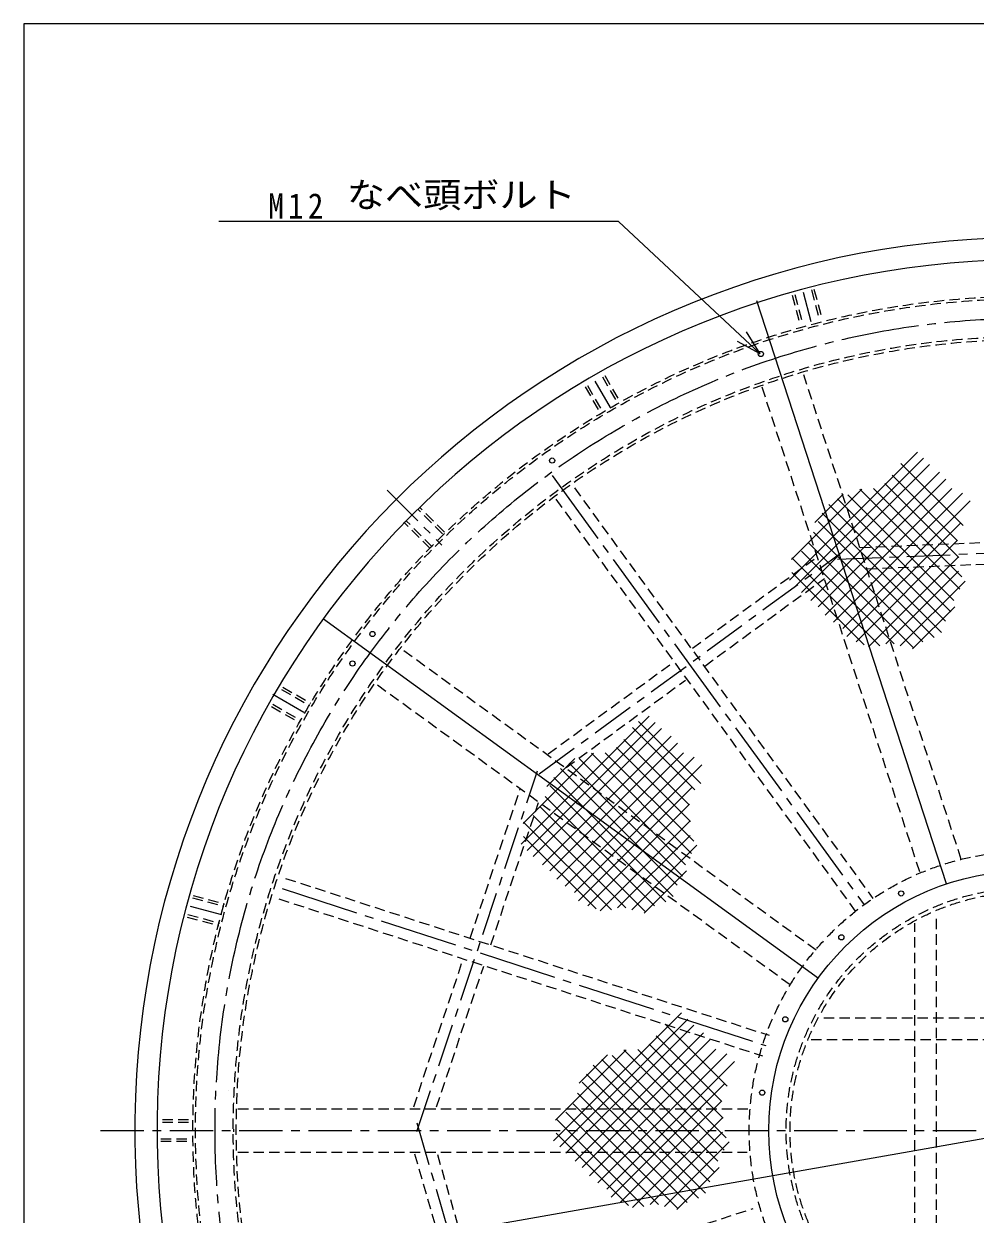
# Model space of a CAD drawing. Units: millimetres, scale not verified. Extents: x -3758 to 3982, y -2808 to 2752.
# Drawn here: x -3758 to -1564, y 5 to 2752 of the extents above; entities that cross this region are included whole.
import ezdxf
from ezdxf.enums import TextEntityAlignment as Align

# ---------------------------------------------------------------- set-up
doc = ezdxf.new("R2010")
doc.units = ezdxf.units.MM
doc.header["$LTSCALE"] = 20
for name, pattern in [('CHAIN1', [8, 5, -1, 1, -1]), ('CHAIN2', [12, 9, -1, 1, -1]), ('DASHED1', [1.8, 1.2, -0.6])]:
    doc.linetypes.add(name, pattern=pattern)
doc.layers.add('0-0', color=7, linetype='Continuous')
doc.styles.add('ＭＳ ゴシック', font='')
doc.styles.get('ＭＳ ゴシック').set_extended_font_data('MS Gothic')

msp = doc.modelspace()

# ---------------------------------------------------------------- linework, layer by layer
at = {"layer": '0-0'}
for p, q in [((-2386.3, 2295.9), (-3308.13, 2295.9)), ((-2059.1, 1990.31), (-2386.3, 2295.9)), ((-2067.85, 2113.63), (-1630.63, 768.02)), ((-2059.1, 1990.31), (-2090.85, 2041.22)), ((-2059.1, 1990.31), (-2112.05, 2018.52)), ((-1992.11, 1468.18), (-1696.86, 1763.42)), ((-1977.97, 1454.04), (-1682.72, 1749.28)), ((-1963.82, 1439.89), (-1668.58, 1735.14)), ((-1591.65, 1593.98), (-1735.07, 1737.39)), ((-1942.49, 1420.93), (-1646.17, 1717.24)), ((-1605.88, 1560.79), (-1755.22, 1710.13)), ((-1987.53, 1515.75), (-1824.94, 1678.34)), ((-1925.89, 1406.71), (-1631.48, 1701.12)), ((-1909.3, 1387.74), (-1617.57, 1679.47)), ((-1598.76, 1447.01), (-1829.89, 1678.13)), ((-1594.02, 1475.45), (-1797.89, 1679.32)), ((-1601.13, 1520.49), (-1771.81, 1691.17)), ((-1933.01, 1601.09), (-1867.72, 1666.38)), ((-1890.34, 1371.15), (-1592.72, 1668.76)), ((-1620.1, 1394.85), (-1880.86, 1655.61)), ((-1869, 1356.93), (-1574.82, 1651.11)), ((-1612.99, 1420.93), (-1857.15, 1665.09)), ((-1641.43, 1347.44), (-1916.41, 1622.42)), ((-1631.95, 1373.52), (-1901, 1642.57)), ((-1658.03, 1335.59), (-1925.89, 1603.46)), ((-1859.52, 1337.96), (-1596.98, 1600.51)), ((-1684.1, 1326.11), (-1936.56, 1578.57)), ((-1705.44, 1311.89), (-1947.23, 1553.68)), ((-1838.19, 1326.11), (-1604.01, 1560.28)), ((-1783.66, 1316.63), (-1986.34, 1519.31)), ((-1750.48, 1321.37), (-1963.82, 1534.71)), ((-1809.74, 1314.26), (-1603.29, 1520.71)), ((-1819.22, 1319), (-1986.34, 1486.12)), ((-1769.44, 1321.37), (-1602.28, 1488.53)), ((-1736.25, 1316.63), (-1586.89, 1465.99)), ((-1707.81, 1309.52), (-1610.59, 1406.74)), ((-3066.22, 1378.59), (-1925.04, 549.47)), ((-2610.86, 858.8), (-2315.61, 1154.05)), ((-2596.72, 844.66), (-2301.47, 1139.91)), ((-2210.4, 984.6), (-2353.82, 1128.02)), ((-2196.26, 998.74), (-2339.68, 1142.16)), ((-2582.57, 830.52), (-2287.33, 1125.76)), ((-2561.24, 811.56), (-2264.92, 1107.87)), ((-2224.63, 951.42), (-2373.97, 1100.76)), ((-2544.64, 797.33), (-2250.23, 1091.74)), ((-2219.88, 911.12), (-2390.56, 1081.79)), ((-2606.28, 906.38), (-2443.69, 1068.97)), ((-2551.76, 991.71), (-2486.47, 1057)), ((-2528.05, 778.37), (-2236.32, 1070.1)), ((-2509.09, 761.77), (-2211.47, 1059.39)), ((-2238.85, 785.48), (-2499.61, 1046.24)), ((-2231.74, 811.56), (-2475.9, 1055.72)), ((-2217.51, 837.63), (-2448.64, 1068.76)), ((-2212.77, 866.08), (-2416.64, 1069.94)), ((-2250.7, 764.14), (-2519.75, 1033.2)), ((-2487.75, 747.55), (-2193.57, 1041.73)), ((-2276.78, 726.22), (-2544.64, 994.08)), ((-2260.18, 738.07), (-2535.16, 1013.05)), ((-2478.27, 728.59), (-2215.73, 991.13)), ((-2302.85, 716.73), (-2555.31, 969.19)), ((-2324.19, 702.51), (-2565.98, 944.3)), ((-2456.94, 716.73), (-2222.76, 950.91)), ((-2402.41, 707.25), (-2605.09, 909.93)), ((-2369.23, 711.99), (-2582.57, 925.34)), ((-2428.49, 704.88), (-2222.04, 911.33)), ((-2388.19, 711.99), (-2221.03, 879.15)), ((-2437.97, 709.62), (-2605.09, 876.74)), ((-2355, 707.25), (-2205.64, 856.61)), ((-2326.56, 700.14), (-2229.34, 797.36)), ((-3404.13, -147.49), (527.05, 545.68)), ((-2535.86, 174.43), (-2240.61, 469.67)), ((-2521.72, 160.29), (-2226.47, 455.53)), ((-2507.57, 146.14), (-2212.33, 441.39)), ((-2135.4, 300.23), (-2278.82, 443.64)), ((-2486.24, 127.18), (-2189.92, 423.49)), ((-2149.63, 267.04), (-2298.97, 416.38)), ((-2531.28, 222), (-2368.69, 384.59)), ((-2469.64, 112.96), (-2175.23, 407.37)), ((-2453.05, 93.99), (-2161.32, 385.72)), ((-2137.77, 181.7), (-2341.64, 385.57)), ((-2144.88, 226.74), (-2315.56, 397.42)), ((-2476.76, 307.34), (-2411.47, 372.63)), ((-2434.09, 77.4), (-2136.47, 375.01)), ((-2163.85, 101.1), (-2424.61, 361.86)), ((-2412.75, 63.18), (-2118.57, 357.36)), ((-2156.74, 127.18), (-2400.9, 371.34)), ((-2142.51, 153.26), (-2373.64, 384.38)), ((-2175.7, 79.77), (-2444.75, 348.82)), ((-2201.78, 41.84), (-2469.64, 309.71)), ((-2185.18, 53.69), (-2460.16, 328.67)), ((-2403.27, 44.21), (-2140.73, 306.76)), ((-3284.87, 290), (-3284.84, 290)), ((-2227.85, 32.36), (-2480.31, 284.82)), ((-2249.19, 18.14), (-2490.98, 259.93)), ((-2381.94, 32.36), (-2147.76, 266.53)), ((-2327.41, 22.88), (-2530.09, 225.56)), ((-2294.23, 27.62), (-2507.57, 240.96)), ((-2353.49, 20.51), (-2147.04, 226.96)), ((-2362.97, 25.25), (-2530.09, 192.37)), ((-2313.19, 27.62), (-2146.03, 194.78)), ((-2280, 22.88), (-2130.64, 172.24)), ((-2251.56, 15.77), (-2154.34, 112.99))]:
    msp.add_line(p, q, dxfattribs=at)
at = {"layer": '0-0', "linetype": 'DASHED1'}
for p, q in [((-1985.56, 2125.79), (-1967.54, 2058.55)), ((-1979.77, 2127.35), (-1961.75, 2060.1)), ((-1941.13, 2137.7), (-1923.11, 2070.45)), ((-1935.33, 2139.25), (-1917.32, 2072.01)), ((-2423.18, 1937.2), (-2388.35, 1876.87)), ((-2417.99, 1940.2), (-2383.15, 1879.87)), ((-1959.81, 1942.91), (-1596.19, 823.81)), ((-2463.02, 1914.2), (-2428.19, 1853.87)), ((-2457.82, 1917.2), (-2422.99, 1856.87)), ((-2055.58, 1914.08), (-1691.06, 792.19)), ((-2487.82, 1681.25), (-1799.58, 733.97)), ((-2530.58, 1655.04), (-1840.03, 704.58)), ((-2791.89, 1574.95), (-2848.11, 1631.17)), ((-2787.65, 1579.19), (-2845.39, 1636.93)), ((-2820.22, 1541.05), (-2881.26, 1602.09)), ((-2815.98, 1545.29), (-2874.98, 1604.3)), ((-1828.73, 1543.5), (-1471.78, 1558.13)), ((-2215.54, 1311.18), (-1928.15, 1521.75)), ((-1813.5, 1494.09), (-1469.04, 1508.2)), ((-1681.23, 1494.28), (-1681.22, 1494.32)), ((-2187.38, 1269.83), (-1911.1, 1472.25)), ((-1811.3, 1320.12), (-1811.37, 1320.33)), ((-2881.34, 1306.07), (-1929.14, 614.25)), ((-2548.33, 1067.36), (-2259.02, 1279.33)), ((-2506.8, 1035.8), (-2231.99, 1237.14)), ((-3163, 1216), (-3099.37, 1179.26)), ((-3160.13, 1221.27), (-3096.22, 1184.37)), ((-2941.85, 1226.42), (-1985.82, 531.83)), ((-3183.62, 1181.72), (-3119.45, 1144.67)), ((-3186.18, 1176.27), (-3122.58, 1139.55)), ((-2728.18, 642.04), (-2612.66, 987.18)), ((-2680.67, 626.46), (-2570.77, 954.8)), ((-2299.98, 884.9), (-2299.97, 884.95)), ((-2293.33, 882.74), (-2293.31, 882.78)), ((-3153.73, 780.12), (-2038.97, 417.91)), ((-3368.64, 735.08), (-3296.11, 715.64)), ((-3367.09, 740.87), (-3294.55, 721.44)), ((-3169.18, 732.56), (-2054.42, 370.35)), ((-3380.55, 690.65), (-3308.01, 671.21)), ((-3378.99, 696.44), (-3306.46, 677.01)), ((-1652.57, -308.92), (-1652.57, 692.77)), ((-1702.57, -279.62), (-1702.57, 676.79)), ((-2858.31, 253.28), (-2744.06, 594.61)), ((-2805.76, 252.75), (-2697.01, 577.64)), ((-1912.41, 458.38), (-956.01, 458.38)), ((-1941.72, 408.38), (-929.37, 408.38)), ((-3263.68, 248.38), (-2086.31, 248.38)), ((-3437.89, 223.38), (-3367.88, 223.38)), ((-3437.89, 217.38), (-3367.88, 217.38)), ((-3272.92, 195.39), (-3272.92, 201.24)), ((-2218.33, 198.37), (-2218.31, 198.41)), ((-3441.45, 179.38), (-3367.88, 179.38)), ((-3441.45, 173.38), (-3367.88, 173.38)), ((-3263.68, 148.38), (-2089.31, 148.38)), ((-2856.46, 144.57), (-2756.36, -200.22)), ((-2803.85, 142.69), (-2709.08, -183.76)), ((-3175.9, -339.12), (-2075.58, 18.4))]:
    msp.add_line(p, q, dxfattribs=at)
at = {"layer": '0-0', "linetype": 'CHAIN2'}
for p, q in [((-1960.45, 2132.52), (-1942.43, 2065.28)), ((-2440.5, 1927.2), (-2405.67, 1866.87)), ((-2539.47, 1709.8), (-1819.81, 719.28)), ((-3183.63, 1204.82), (-3111.69, 1163.28)), ((-3161.46, 756.34), (-2046.69, 394.13)), ((-3373.82, 715.76), (-3301.28, 696.32))]:
    msp.add_line(p, q, dxfattribs=at)
at = {"layer": '0-0', "linetype": 'CHAIN1'}
for p, q in [((-2919.73, 1675.45), (-2793.23, 1548.95)), ((-1881.35, 1516.33), (-1042.15, 1550.72)), ((-2569.22, 1021.06), (-1874.47, 1530.08)), ((-2851.24, 195.62), (-2572.66, 1027.94)), ((-2480.44, 951.46), (-2482.31, 952.81)), ((-3580.97, 198.38), (547.98, 198.38)), ((-2851.24, 216.26), (-2603.61, -636.7))]:
    msp.add_line(p, q, dxfattribs=at)
at = {"layer": '0-0'}
msp.add_lwpolyline([(-3757.5, -2808.13), (3982.5, -2808.13), (3982.5, 2751.88), (-3757.5, 2751.88)], close=True, dxfattribs=at)
at = {"layer": '0-0', "linetype": 'DASHED1'}
for centre, radius in [((-1442.57, 198.38), 1925), ((-1442.57, 198.38), 1919), ((-1442.57, 198.38), 1832), ((-1442.57, 198.38), 1825), ((-1439.56, 198.19), 645), ((-1439.56, 198.19), 560), ((-1439.56, 198.19), 551)]:
    msp.add_circle(centre, radius, dxfattribs=at)
at = {"layer": '0-0', "linetype": 'CHAIN2'}
msp.add_circle((-1442.57, 198.38), 1874, dxfattribs=at)
at = {"layer": '0-0'}
for centre, radius in [((-2057.84, 1990.03), 6), ((-2539.28, 1744.24), 6), ((-2953.53, 1343.83), 6), ((-2999.56, 1275.87), 6), ((-1439.56, 198.19), 600), ((-1734.41, 745.29), 6), ((-1872.11, 644.09), 6), ((-2001.52, 454.95), 6), ((-2054.61, 285.73), 6)]:
    msp.add_circle(centre, radius, dxfattribs=at)
for centre, radius, start, end in [((-1441.42, 198.55), 2060, 92.1872, 357.8706), ((-1440.36, 197.72), 2010, 92.27119, 357.89876)]:
    msp.add_arc(centre, radius, start, end, dxfattribs=at)

# ---------------------------------------------------------------- texts
at = {"layer": '0-0', "style": 'ＭＳ ゴシック', "width": 1.1}
msp.add_text('なべ頭ボルト', height=58.65, dxfattribs=at).set_placement((-3012.59, 2310.32), align=Align.BOTTOM_LEFT)
at = {"layer": '0-0', "insert": (-3193.76, 2302.36), "char_height": 58.65, "attachment_point": 7, "style": 'ＭＳ ゴシック'}
msp.add_mtext('\\T1.27;\\W0.9;M12', dxfattribs=at)

doc.saveas('drawing.dxf')
